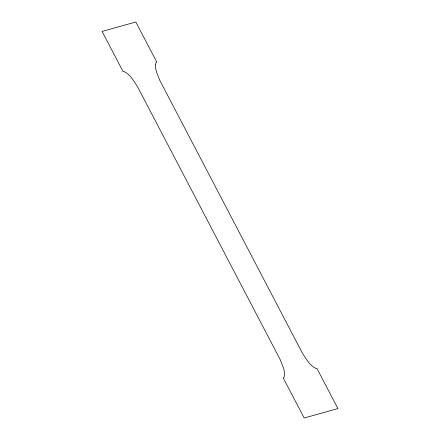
<?xml version="1.0" encoding="UTF-8"?>
<svg xmlns="http://www.w3.org/2000/svg" width="440" height="440" viewBox="0 0 440 440"><rect width="100%" height="100%" fill="white"/><g stroke="black" fill="none" stroke-linecap="round" stroke-linejoin="round"><path stroke-width="0.66" d="M155.54 64.862L155.496 68.145L156.877 72.958L159.803 80.388L302.522 353.375C306.29 358.98 309.733 365.591 316.113 368.577L316.899 368.363L337.92 408.573L304.172 418L283.157 377.795L283.938 377.57C286.033 371.437 282.145 365.272 280.197 359.612L137.478 86.625C133.711 81.015 130.262 74.41 123.882 71.418L123.101 71.638L102.08 31.427L135.828 22L156.844 62.205L156.062 62.425L155.54 64.862"/></g></svg>
